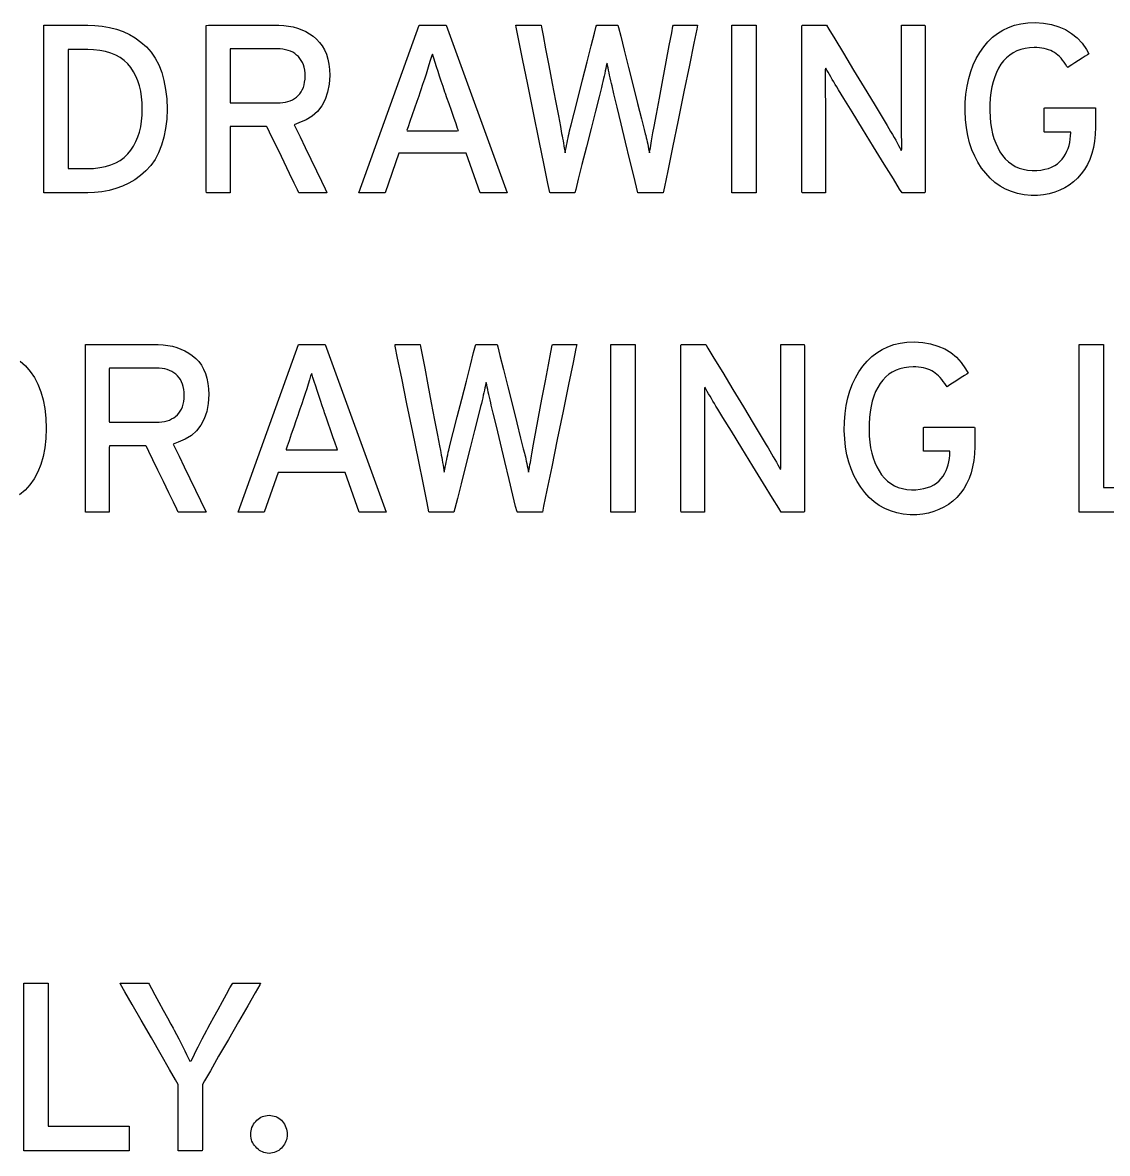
# Model space of a CAD drawing. Extents: x 1 to 47.7, y 0.2 to 33.5.
# Drawn here: x 11.88 to 13.578, y 23.699 to 25.469 of the extents above; entities that cross this region are included whole.
import ezdxf

# ---------------------------------------------------------------- set-up
doc = ezdxf.new("R2010")
doc.units = 0
doc.header["$MEASUREMENT"] = 0
doc.layers.add('6_0____DWG', color=7, linetype='CONTINUOUS')

msp = doc.modelspace()

# ---------------------------------------------------------------- linework, layer by layer
at = {"layer": '6_0____DWG'}
for points in [[(12.1061, 25.3339), (12.1054, 25.3182), (12.1037, 25.3035), (12.1011, 25.2898), (12.0974, 25.2772), (12.0928, 25.2656), (12.0872, 25.2551), (12.0806, 25.2456), (12.0729, 25.2371), (12.0645, 25.2298), (12.0555, 25.2233), (12.0462, 25.2178), (12.0363, 25.2131), (12.026, 25.2093), (12.0153, 25.2063), (12.0041, 25.2043), (11.9925, 25.2031), (11.9821, 25.2027), (11.9787, 25.2027), (11.971, 25.2027), (11.9605, 25.2027), (11.9484, 25.2027), (11.9363, 25.2027), (11.9254, 25.2027), (11.9173, 25.2027), (11.9131, 25.2027), (11.9129, 25.2081), (11.9129, 25.2309), (11.9129, 25.2669), (11.9129, 25.3107), (11.9129, 25.3572), (11.9129, 25.401), (11.9129, 25.437), (11.9129, 25.4598), (11.9131, 25.4651), (11.9173, 25.4651), (11.9254, 25.4651), (11.9363, 25.4651), (11.9484, 25.4651), (11.9605, 25.4651), (11.971, 25.4651), (11.9787, 25.4651), (11.9821, 25.4651), (11.9927, 25.4649), (12.0045, 25.4639), (12.0159, 25.4619), (12.0267, 25.4591), (12.0371, 25.4554), (12.047, 25.4508), (12.0563, 25.4453), (12.0652, 25.4389), (12.0736, 25.4316), (12.081, 25.4231), (12.0875, 25.4136), (12.0931, 25.403), (12.0976, 25.3913), (12.1012, 25.3786), (12.1038, 25.3648), (12.1054, 25.3499)], [(12.3606, 25.3867), (12.3596, 25.3728), (12.3572, 25.3602), (12.3533, 25.3489), (12.348, 25.3389), (12.3413, 25.3303), (12.3331, 25.323), (12.3235, 25.317), (12.3124, 25.3123), (12.3049, 25.3094), (12.3081, 25.3028), (12.3141, 25.2903), (12.3221, 25.2739), (12.331, 25.2555), (12.3398, 25.2373), (12.3476, 25.2211), (12.3534, 25.209), (12.3563, 25.2031), (12.3556, 25.2027), (12.3519, 25.2027), (12.3461, 25.2027), (12.339, 25.2027), (12.3314, 25.2027), (12.3241, 25.2027), (12.318, 25.2027), (12.3139, 25.2027), (12.3125, 25.2028), (12.3103, 25.2073), (12.3051, 25.2181), (12.2978, 25.2331), (12.2893, 25.2506), (12.2807, 25.2685), (12.2727, 25.2848), (12.2664, 25.2978), (12.2628, 25.3054), (12.2617, 25.3066), (12.2578, 25.3066), (12.2509, 25.3066), (12.242, 25.3066), (12.2321, 25.3066), (12.2224, 25.3066), (12.2139, 25.3066), (12.2077, 25.3066), (12.2048, 25.3066), (12.2047, 25.304), (12.2047, 25.2947), (12.2047, 25.2806), (12.2047, 25.2636), (12.2047, 25.2457), (12.2047, 25.2287), (12.2047, 25.2146), (12.2047, 25.2054), (12.2047, 25.2027), (12.2028, 25.2027), (12.1988, 25.2027), (12.1933, 25.2027), (12.187, 25.2027), (12.1806, 25.2027), (12.1748, 25.2027), (12.1702, 25.2027), (12.1677, 25.2027), (12.1674, 25.2058), (12.1674, 25.2249), (12.1674, 25.2577), (12.1674, 25.2991), (12.1674, 25.3443), (12.1674, 25.3884), (12.1674, 25.4264), (12.1674, 25.4536), (12.1674, 25.465), (12.1709, 25.4651), (12.1814, 25.4651), (12.1968, 25.4651), (12.2153, 25.4651), (12.2345, 25.4651), (12.2526, 25.4651), (12.2673, 25.4651), (12.2766, 25.4651), (12.281, 25.4651), (12.2888, 25.4647), (12.2963, 25.4638), (12.3034, 25.4625), (12.3103, 25.4606), (12.3168, 25.4582), (12.3231, 25.4553), (12.329, 25.4519), (12.3347, 25.448), (12.34, 25.4435), (12.3447, 25.4384), (12.3489, 25.4328), (12.3524, 25.4265), (12.3553, 25.4197), (12.3575, 25.4123), (12.3592, 25.4044), (12.3602, 25.3958)], [(12.8826, 25.2027), (12.8812, 25.2027), (12.8774, 25.2027), (12.8719, 25.2027), (12.8654, 25.2027), (12.8587, 25.2027), (12.8523, 25.2027), (12.8471, 25.2027), (12.8438, 25.2027), (12.8428, 25.203), (12.8408, 25.2115), (12.8364, 25.2295), (12.8305, 25.2541), (12.8237, 25.2822), (12.8168, 25.3108), (12.8105, 25.3371), (12.8055, 25.3578), (12.8026, 25.3702), (12.8016, 25.3741), (12.8006, 25.3784), (12.7996, 25.3827), (12.7987, 25.3868), (12.7979, 25.3908), (12.797, 25.3947), (12.7962, 25.3985), (12.7955, 25.4022), (12.7948, 25.4058), (12.7941, 25.4048), (12.7933, 25.4012), (12.7926, 25.3975), (12.7917, 25.3937), (12.7909, 25.3897), (12.79, 25.3857), (12.7891, 25.3816), (12.7882, 25.3773), (12.7872, 25.373), (12.7859, 25.3679), (12.7822, 25.3531), (12.7765, 25.3306), (12.7696, 25.3034), (12.7623, 25.2746), (12.7554, 25.2472), (12.7496, 25.224), (12.7456, 25.2082), (12.7442, 25.2027), (12.7426, 25.2027), (12.7388, 25.2027), (12.7333, 25.2027), (12.727, 25.2027), (12.7203, 25.2027), (12.7142, 25.2027), (12.7091, 25.2027), (12.7059, 25.2027), (12.705, 25.2034), (12.7022, 25.2174), (12.6964, 25.246), (12.6885, 25.2844), (12.6796, 25.3281), (12.6706, 25.3723), (12.6624, 25.4126), (12.656, 25.4441), (12.6523, 25.4624), (12.652, 25.4651), (12.6547, 25.4651), (12.6594, 25.4651), (12.6654, 25.4651), (12.6721, 25.4651), (12.6787, 25.4651), (12.6846, 25.4651), (12.689, 25.4651), (12.6913, 25.4651), (12.692, 25.4623), (12.6945, 25.4492), (12.6985, 25.4282), (12.7034, 25.4021), (12.7087, 25.374), (12.7139, 25.3468), (12.7184, 25.3233), (12.7216, 25.3065), (12.7229, 25.2994), (12.7236, 25.2959), (12.7243, 25.2921), (12.725, 25.2883), (12.7257, 25.2844), (12.7264, 25.2805), (12.727, 25.2765), (12.7277, 25.2725), (12.7283, 25.2685), (12.7289, 25.2653), (12.7297, 25.2693), (12.7305, 25.2732), (12.7313, 25.2771), (12.7321, 25.281), (12.7329, 25.2849), (12.7337, 25.2888), (12.7345, 25.2926), (12.7354, 25.2964), (12.7361, 25.2996), (12.7385, 25.309), (12.7432, 25.3275), (12.7494, 25.352), (12.7564, 25.3798), (12.7635, 25.4078), (12.7699, 25.4331), (12.7749, 25.4527), (12.7777, 25.4637), (12.7784, 25.4651), (12.7808, 25.4651), (12.7848, 25.4651), (12.79, 25.4651), (12.7957, 25.4651), (12.8013, 25.4651), (12.8062, 25.4651), (12.8099, 25.4651), (12.8117, 25.4651), (12.8126, 25.4618), (12.8161, 25.4479), (12.8216, 25.426), (12.8283, 25.3991), (12.8356, 25.3703), (12.8425, 25.3425), (12.8485, 25.3187), (12.8527, 25.302), (12.8544, 25.2953), (12.8552, 25.2923), (12.8559, 25.2891), (12.8567, 25.2858), (12.8574, 25.2824), (12.8582, 25.279), (12.8589, 25.2754), (12.8596, 25.2718), (12.8603, 25.2681), (12.861, 25.2655), (12.8617, 25.2695), (12.8624, 25.2734), (12.8631, 25.2771), (12.8637, 25.2807), (12.8643, 25.2842), (12.8649, 25.2875), (12.8654, 25.2907), (12.8659, 25.2938), (12.8663, 25.2965), (12.8682, 25.3067), (12.8718, 25.3259), (12.8766, 25.3512), (12.8819, 25.3796), (12.8873, 25.4081), (12.8921, 25.4336), (12.8958, 25.4533), (12.8978, 25.464), (12.8985, 25.4651), (12.9013, 25.4651), (12.9059, 25.4651), (12.9119, 25.4651), (12.9183, 25.4651), (12.9247, 25.4651), (12.9302, 25.4651), (12.9343, 25.4651), (12.9362, 25.4651), (12.935, 25.4592), (12.9305, 25.4369), (12.9235, 25.4026), (12.9149, 25.3609), (12.9058, 25.3163), (12.8971, 25.2736), (12.8897, 25.2373), (12.8845, 25.2122)], [(13.2563, 25.2027), (13.2526, 25.2087), (13.2428, 25.2248), (13.2286, 25.2478), (13.2119, 25.2749), (13.1945, 25.3031), (13.1784, 25.3294), (13.1652, 25.3507), (13.1569, 25.3642), (13.1543, 25.3685), (13.1518, 25.3726), (13.1494, 25.3766), (13.1471, 25.3805), (13.1449, 25.3843), (13.1428, 25.3879), (13.1407, 25.3915), (13.1387, 25.3949), (13.1368, 25.3982), (13.136, 25.396), (13.136, 25.3897), (13.136, 25.3832), (13.1361, 25.3765), (13.1361, 25.3696), (13.1362, 25.3625), (13.1362, 25.3551), (13.1363, 25.3476), (13.1364, 25.3399), (13.1364, 25.3351), (13.1364, 25.3229), (13.1364, 25.3045), (13.1364, 25.2824), (13.1364, 25.2591), (13.1364, 25.237), (13.1364, 25.2186), (13.1364, 25.2064), (13.1364, 25.2027), (13.1346, 25.2027), (13.1308, 25.2027), (13.1254, 25.2027), (13.1193, 25.2027), (13.113, 25.2027), (13.1072, 25.2027), (13.1026, 25.2027), (13.0999, 25.2027), (13.0994, 25.2046), (13.0994, 25.2216), (13.0994, 25.2525), (13.0994, 25.2926), (13.0994, 25.3372), (13.0994, 25.3814), (13.0994, 25.4204), (13.0994, 25.4497), (13.0994, 25.4643), (13.1002, 25.4651), (13.1033, 25.4651), (13.1084, 25.4651), (13.1146, 25.4651), (13.1212, 25.4651), (13.1276, 25.4651), (13.1331, 25.4651), (13.1368, 25.4651), (13.1383, 25.4651), (13.1418, 25.4593), (13.1512, 25.4437), (13.1647, 25.4213), (13.1806, 25.3949), (13.1972, 25.3675), (13.2126, 25.3419), (13.2251, 25.3211), (13.233, 25.308), (13.2357, 25.3036), (13.2385, 25.2987), (13.2413, 25.294), (13.2439, 25.2894), (13.2464, 25.2851), (13.2487, 25.2809), (13.251, 25.2769), (13.2531, 25.273), (13.2552, 25.2693), (13.2559, 25.2714), (13.2559, 25.2779), (13.2558, 25.2846), (13.2557, 25.2915), (13.2557, 25.2985), (13.2557, 25.3058), (13.2556, 25.3132), (13.2556, 25.3208), (13.2556, 25.3286), (13.2556, 25.3334), (13.2556, 25.3455), (13.2556, 25.3638), (13.2556, 25.3858), (13.2556, 25.409), (13.2556, 25.431), (13.2556, 25.4493), (13.2556, 25.4615), (13.2556, 25.4651), (13.2574, 25.4651), (13.2612, 25.4651), (13.2666, 25.4651), (13.2727, 25.4651), (13.279, 25.4651), (13.2848, 25.4651), (13.2894, 25.4651), (13.2921, 25.4651), (13.2926, 25.4633), (13.2926, 25.4463), (13.2926, 25.4154), (13.2926, 25.3752), (13.2926, 25.3307), (13.2926, 25.2865), (13.2926, 25.2474), (13.2926, 25.2182), (13.2926, 25.2036), (13.2919, 25.2027), (13.2889, 25.2027), (13.2842, 25.2027), (13.2784, 25.2027), (13.2722, 25.2027), (13.2663, 25.2027), (13.2612, 25.2027), (13.2576, 25.2027)], [(13.5592, 25.3054), (13.5588, 25.2942), (13.5577, 25.2835), (13.5559, 25.2735), (13.5534, 25.2641), (13.5503, 25.2552), (13.5465, 25.247), (13.542, 25.2394), (13.5369, 25.2323), (13.5311, 25.2259), (13.5248, 25.22), (13.518, 25.2149), (13.5109, 25.2104), (13.5033, 25.2067), (13.4952, 25.2036), (13.4868, 25.2013), (13.4779, 25.1997), (13.4685, 25.1987), (13.4583, 25.1987), (13.4474, 25.1997), (13.4372, 25.2017), (13.4275, 25.2046), (13.4183, 25.2085), (13.4097, 25.2132), (13.4017, 25.219), (13.3942, 25.2256), (13.3873, 25.2333), (13.3808, 25.2416), (13.375, 25.2506), (13.37, 25.2601), (13.3656, 25.2703), (13.362, 25.2812), (13.3592, 25.2926), (13.3571, 25.3047), (13.3557, 25.3174), (13.3551, 25.3308), (13.3553, 25.3444), (13.3563, 25.3574), (13.3581, 25.3698), (13.3606, 25.3816), (13.3638, 25.3928), (13.3678, 25.4034), (13.3725, 25.4133), (13.378, 25.4227), (13.3842, 25.4314), (13.3908, 25.4393), (13.3981, 25.4464), (13.4058, 25.4524), (13.4141, 25.4576), (13.423, 25.4618), (13.4325, 25.4651), (13.4425, 25.4674), (13.453, 25.4689), (13.4645, 25.4693), (13.4778, 25.4684), (13.4902, 25.4663), (13.5017, 25.4629), (13.5122, 25.4583), (13.5218, 25.4525), (13.5304, 25.4454), (13.5381, 25.437), (13.5449, 25.4274), (13.5488, 25.4202), (13.5468, 25.419), (13.5431, 25.4166), (13.5382, 25.4134), (13.5326, 25.4099), (13.527, 25.4063), (13.522, 25.403), (13.518, 25.4005), (13.5158, 25.3991), (13.5144, 25.4008), (13.5122, 25.4043), (13.5099, 25.4075), (13.5076, 25.4105), (13.5052, 25.4134), (13.5027, 25.416), (13.5002, 25.4183), (13.4975, 25.4205), (13.4949, 25.4225), (13.492, 25.4241), (13.489, 25.4255), (13.4858, 25.4267), (13.4824, 25.4278), (13.4789, 25.4286), (13.4751, 25.4293), (13.4712, 25.4298), (13.4672, 25.4301), (13.4629, 25.4302), (13.4558, 25.4298), (13.4488, 25.4289), (13.4422, 25.4272), (13.436, 25.425), (13.4302, 25.4221), (13.4249, 25.4186), (13.4199, 25.4144), (13.4153, 25.4096), (13.4112, 25.4041), (13.4074, 25.398), (13.4041, 25.3914), (13.4013, 25.3842), (13.3989, 25.3766), (13.397, 25.3685), (13.3955, 25.3599), (13.3945, 25.3508), (13.3939, 25.3412), (13.3938, 25.3312), (13.3942, 25.3215), (13.395, 25.3123), (13.3963, 25.3035), (13.398, 25.2953), (13.4002, 25.2876), (13.4029, 25.2803), (13.406, 25.2735), (13.4095, 25.2672), (13.4135, 25.2613), (13.4179, 25.256), (13.4227, 25.2514), (13.4279, 25.2474), (13.4335, 25.2441), (13.4395, 25.2415), (13.446, 25.2396), (13.4528, 25.2383), (13.46, 25.2377), (13.4671, 25.2379), (13.4736, 25.2385), (13.4797, 25.2396), (13.4853, 25.2411), (13.4905, 25.2431), (13.4952, 25.2455), (13.4995, 25.2483), (13.5034, 25.2516), (13.5068, 25.2553), (13.5097, 25.2593), (13.5122, 25.2635), (13.5144, 25.2678), (13.5162, 25.2723), (13.5177, 25.2769), (13.5189, 25.2817), (13.5197, 25.2867), (13.5202, 25.2918), (13.5204, 25.2969), (13.5204, 25.2969), (13.5204, 25.297), (13.5204, 25.2972), (13.5204, 25.2974), (13.5204, 25.2975), (13.5204, 25.2977), (13.5204, 25.2979), (13.5204, 25.298), (13.5203, 25.298), (13.5182, 25.298), (13.5137, 25.298), (13.5077, 25.298), (13.5008, 25.298), (13.4938, 25.298), (13.4874, 25.298), (13.4823, 25.298), (13.4794, 25.298), (13.4789, 25.2982), (13.4789, 25.3006), (13.4789, 25.305), (13.4789, 25.3107), (13.4789, 25.317), (13.4789, 25.3233), (13.4789, 25.3289), (13.4789, 25.3332), (13.4789, 25.3355), (13.48, 25.3357), (13.486, 25.3357), (13.4959, 25.3357), (13.5084, 25.3357), (13.5219, 25.3357), (13.5352, 25.3357), (13.5467, 25.3357), (13.5552, 25.3357), (13.5591, 25.3357), (13.5592, 25.3349), (13.5592, 25.3324), (13.5592, 25.3284), (13.5592, 25.3236), (13.5592, 25.3185), (13.5592, 25.3136), (13.5592, 25.3094), (13.5592, 25.3065)], [(12.0673, 25.3339), (12.067, 25.3437), (12.0662, 25.3531), (12.0648, 25.3619), (12.0628, 25.3703), (12.0603, 25.3781), (12.0573, 25.3855), (12.0537, 25.3924), (12.0495, 25.3988), (12.0447, 25.4047), (12.0391, 25.41), (12.0328, 25.4145), (12.0259, 25.4184), (12.0182, 25.4215), (12.0099, 25.424), (12.0008, 25.4257), (11.9911, 25.4267), (11.9821, 25.4271), (11.9806, 25.4271), (11.9771, 25.4271), (11.9724, 25.4271), (11.967, 25.4271), (11.9615, 25.4271), (11.9566, 25.4271), (11.9529, 25.4271), (11.9511, 25.4271), (11.951, 25.4233), (11.951, 25.4071), (11.951, 25.3816), (11.951, 25.3504), (11.951, 25.3174), (11.951, 25.2863), (11.951, 25.2608), (11.951, 25.2446), (11.9511, 25.2408), (11.9529, 25.2408), (11.9566, 25.2408), (11.9615, 25.2408), (11.967, 25.2408), (11.9724, 25.2408), (11.9771, 25.2408), (11.9806, 25.2408), (11.9821, 25.2408), (11.9911, 25.2411), (12.0008, 25.2422), (12.0099, 25.244), (12.0182, 25.2465), (12.0259, 25.2497), (12.0328, 25.2536), (12.0391, 25.2583), (12.0447, 25.2636), (12.0495, 25.2696), (12.0537, 25.276), (12.0573, 25.2829), (12.0603, 25.2902), (12.0628, 25.298), (12.0648, 25.3063), (12.0662, 25.315), (12.067, 25.3243)], [(12.3221, 25.3856), (12.3219, 25.3904), (12.3214, 25.395), (12.3205, 25.3993), (12.3193, 25.4032), (12.3179, 25.4069), (12.3161, 25.4102), (12.314, 25.4133), (12.3116, 25.4161), (12.3088, 25.4186), (12.3058, 25.4209), (12.3026, 25.4228), (12.2991, 25.4245), (12.2954, 25.4259), (12.2915, 25.4269), (12.2873, 25.4276), (12.2829, 25.4281), (12.2788, 25.4282), (12.2752, 25.4282), (12.2669, 25.4282), (12.2556, 25.4282), (12.2428, 25.4282), (12.2298, 25.4282), (12.2181, 25.4282), (12.2094, 25.4282), (12.205, 25.4282), (12.2047, 25.4264), (12.2047, 25.4191), (12.2047, 25.4075), (12.2047, 25.3933), (12.2047, 25.3784), (12.2047, 25.3642), (12.2047, 25.3526), (12.2047, 25.3453), (12.205, 25.3435), (12.2094, 25.3435), (12.2181, 25.3435), (12.2298, 25.3435), (12.2428, 25.3435), (12.2556, 25.3435), (12.2669, 25.3435), (12.2752, 25.3435), (12.2788, 25.3435), (12.2828, 25.3436), (12.2872, 25.344), (12.2913, 25.3447), (12.2952, 25.3457), (12.2989, 25.347), (12.3023, 25.3486), (12.3055, 25.3505), (12.3085, 25.3526), (12.3112, 25.3551), (12.3137, 25.3578), (12.3159, 25.3608), (12.3177, 25.3642), (12.3193, 25.3678), (12.3205, 25.3718), (12.3213, 25.3761), (12.3219, 25.3807)], [(12.5409, 25.3606), (12.538, 25.3692), (12.5352, 25.3775), (12.5326, 25.3854), (12.5301, 25.393), (12.5277, 25.4002), (12.5255, 25.4071), (12.5235, 25.4136), (12.5215, 25.4198), (12.5198, 25.4162), (12.5179, 25.4099), (12.5159, 25.4031), (12.5137, 25.396), (12.5113, 25.3885), (12.5087, 25.3807), (12.506, 25.3724), (12.5031, 25.3638), (12.5016, 25.3593), (12.4999, 25.3542), (12.497, 25.3459), (12.4934, 25.3356), (12.4896, 25.3247), (12.486, 25.3144), (12.4831, 25.3061), (12.4814, 25.3011), (12.4816, 25.3001), (12.4873, 25.3001), (12.4978, 25.3001), (12.5113, 25.3001), (12.526, 25.3001), (12.5401, 25.3001), (12.552, 25.3001), (12.5598, 25.3001), (12.562, 25.3002), (12.5608, 25.3036), (12.5583, 25.3109), (12.5549, 25.3206), (12.5511, 25.3315), (12.5473, 25.3422), (12.5441, 25.3515), (12.5418, 25.3581)], [(13.37, 24.8054), (13.3696, 24.7942), (13.3685, 24.7835), (13.3667, 24.7735), (13.3643, 24.7641), (13.3612, 24.7552), (13.3574, 24.747), (13.3529, 24.7394), (13.3477, 24.7323), (13.3419, 24.7259), (13.3356, 24.72), (13.3289, 24.7149), (13.3217, 24.7104), (13.3141, 24.7067), (13.3061, 24.7036), (13.2976, 24.7013), (13.2887, 24.6997), (13.2794, 24.6987), (13.2691, 24.6987), (13.2583, 24.6997), (13.248, 24.7017), (13.2383, 24.7046), (13.2292, 24.7085), (13.2206, 24.7132), (13.2125, 24.719), (13.2051, 24.7256), (13.1981, 24.7333), (13.1917, 24.7416), (13.1859, 24.7506), (13.1808, 24.7601), (13.1765, 24.7703), (13.1729, 24.7812), (13.17, 24.7926), (13.1679, 24.8047), (13.1666, 24.8174), (13.1659, 24.8308), (13.1662, 24.8444), (13.1672, 24.8574), (13.169, 24.8698), (13.1714, 24.8816), (13.1747, 24.8928), (13.1787, 24.9034), (13.1834, 24.9133), (13.1888, 24.9227), (13.195, 24.9314), (13.2017, 24.9393), (13.2089, 24.9464), (13.2167, 24.9524), (13.225, 24.9576), (13.2339, 24.9618), (13.2433, 24.9651), (13.2533, 24.9674), (13.2639, 24.9689), (13.2754, 24.9693), (13.2887, 24.9684), (13.3011, 24.9663), (13.3125, 24.9629), (13.3231, 24.9583), (13.3326, 24.9525), (13.3413, 24.9454), (13.349, 24.937), (13.3558, 24.9274), (13.3596, 24.9202), (13.3577, 24.919), (13.354, 24.9166), (13.349, 24.9134), (13.3435, 24.9099), (13.3379, 24.9063), (13.3328, 24.903), (13.3289, 24.9005), (13.3267, 24.8991), (13.3253, 24.9008), (13.3231, 24.9043), (13.3208, 24.9075), (13.3185, 24.9105), (13.316, 24.9134), (13.3136, 24.916), (13.311, 24.9183), (13.3084, 24.9205), (13.3057, 24.9225), (13.3029, 24.9241), (13.2998, 24.9255), (13.2966, 24.9267), (13.2933, 24.9278), (13.2897, 24.9286), (13.286, 24.9293), (13.2821, 24.9298), (13.278, 24.9301), (13.2738, 24.9302), (13.2667, 24.9298), (13.2597, 24.9289), (13.2531, 24.9272), (13.2469, 24.925), (13.2411, 24.9221), (13.2357, 24.9186), (13.2308, 24.9144), (13.2262, 24.9096), (13.222, 24.9041), (13.2183, 24.898), (13.215, 24.8914), (13.2121, 24.8842), (13.2098, 24.8766), (13.2078, 24.8685), (13.2064, 24.8599), (13.2054, 24.8508), (13.2048, 24.8412), (13.2047, 24.8312), (13.2051, 24.8215), (13.2059, 24.8123), (13.2072, 24.8035), (13.2089, 24.7953), (13.2111, 24.7876), (13.2137, 24.7803), (13.2168, 24.7735), (13.2204, 24.7672), (13.2244, 24.7613), (13.2288, 24.756), (13.2336, 24.7514), (13.2388, 24.7474), (13.2444, 24.7441), (13.2504, 24.7415), (13.2568, 24.7396), (13.2636, 24.7383), (13.2709, 24.7377), (13.278, 24.7379), (13.2845, 24.7385), (13.2905, 24.7396), (13.2961, 24.7411), (13.3013, 24.7431), (13.3061, 24.7455), (13.3104, 24.7483), (13.3142, 24.7516), (13.3177, 24.7553), (13.3205, 24.7593), (13.3231, 24.7635), (13.3252, 24.7678), (13.3271, 24.7723), (13.3286, 24.7769), (13.3298, 24.7817), (13.3306, 24.7867), (13.3311, 24.7918), (13.3312, 24.7969), (13.3312, 24.7969), (13.3312, 24.797), (13.3312, 24.7972), (13.3312, 24.7974), (13.3312, 24.7975), (13.3312, 24.7977), (13.3312, 24.7979), (13.3312, 24.798), (13.3312, 24.798), (13.329, 24.798), (13.3246, 24.798), (13.3185, 24.798), (13.3117, 24.798), (13.3047, 24.798), (13.2983, 24.798), (13.2932, 24.798), (13.2902, 24.798), (13.2897, 24.7982), (13.2897, 24.8006), (13.2897, 24.805), (13.2897, 24.8107), (13.2897, 24.817), (13.2897, 24.8233), (13.2897, 24.8289), (13.2897, 24.8332), (13.2897, 24.8355), (13.2908, 24.8357), (13.2969, 24.8357), (13.3068, 24.8357), (13.3192, 24.8357), (13.3328, 24.8357), (13.3461, 24.8357), (13.3576, 24.8357), (13.366, 24.8357), (13.3699, 24.8357), (13.37, 24.8349), (13.37, 24.8324), (13.37, 24.8284), (13.37, 24.8236), (13.37, 24.8185), (13.37, 24.8136), (13.37, 24.8094), (13.37, 24.8065)], [(12.1714, 24.8867), (12.1705, 24.8728), (12.168, 24.8602), (12.1642, 24.8489), (12.1589, 24.8389), (12.1521, 24.8303), (12.144, 24.823), (12.1343, 24.817), (12.1233, 24.8123), (12.1157, 24.8094), (12.1189, 24.8028), (12.125, 24.7903), (12.1329, 24.7739), (12.1418, 24.7555), (12.1506, 24.7373), (12.1585, 24.7211), (12.1643, 24.709), (12.1672, 24.7031), (12.1665, 24.7027), (12.1628, 24.7027), (12.157, 24.7027), (12.1499, 24.7027), (12.1423, 24.7027), (12.135, 24.7027), (12.1289, 24.7027), (12.1247, 24.7027), (12.1234, 24.7028), (12.1212, 24.7073), (12.116, 24.7181), (12.1087, 24.7331), (12.1002, 24.7506), (12.0915, 24.7685), (12.0836, 24.7848), (12.0773, 24.7978), (12.0736, 24.8054), (12.0726, 24.8066), (12.0687, 24.8066), (12.0618, 24.8066), (12.0528, 24.8066), (12.043, 24.8066), (12.0332, 24.8066), (12.0247, 24.8066), (12.0185, 24.8066), (12.0157, 24.8066), (12.0156, 24.804), (12.0156, 24.7947), (12.0156, 24.7806), (12.0156, 24.7636), (12.0156, 24.7457), (12.0156, 24.7287), (12.0156, 24.7146), (12.0156, 24.7054), (12.0155, 24.7027), (12.0137, 24.7027), (12.0097, 24.7027), (12.0041, 24.7027), (11.9978, 24.7027), (11.9914, 24.7027), (11.9856, 24.7027), (11.9811, 24.7027), (11.9786, 24.7027), (11.9783, 24.7058), (11.9783, 24.7249), (11.9783, 24.7577), (11.9783, 24.7991), (11.9783, 24.8443), (11.9783, 24.8884), (11.9783, 24.9264), (11.9783, 24.9536), (11.9783, 24.965), (11.9817, 24.9651), (11.9922, 24.9651), (12.0077, 24.9651), (12.0261, 24.9651), (12.0454, 24.9651), (12.0634, 24.9651), (12.0781, 24.9651), (12.0875, 24.9651), (12.0919, 24.9651), (12.0997, 24.9647), (12.1071, 24.9638), (12.1143, 24.9625), (12.1212, 24.9606), (12.1277, 24.9582), (12.1339, 24.9553), (12.1399, 24.9519), (12.1455, 24.948), (12.1508, 24.9435), (12.1556, 24.9384), (12.1597, 24.9328), (12.1632, 24.9265), (12.1661, 24.9197), (12.1684, 24.9123), (12.17, 24.9044), (12.171, 24.8958)], [(12.6935, 24.7027), (12.692, 24.7027), (12.6882, 24.7027), (12.6827, 24.7027), (12.6763, 24.7027), (12.6695, 24.7027), (12.6632, 24.7027), (12.658, 24.7027), (12.6546, 24.7027), (12.6537, 24.703), (12.6516, 24.7115), (12.6473, 24.7295), (12.6414, 24.7541), (12.6346, 24.7822), (12.6277, 24.8108), (12.6214, 24.8371), (12.6164, 24.8578), (12.6134, 24.8702), (12.6125, 24.8741), (12.6115, 24.8784), (12.6105, 24.8827), (12.6096, 24.8868), (12.6087, 24.8908), (12.6079, 24.8947), (12.6071, 24.8985), (12.6063, 24.9022), (12.6056, 24.9058), (12.6049, 24.9048), (12.6042, 24.9012), (12.6034, 24.8975), (12.6026, 24.8937), (12.6018, 24.8897), (12.6009, 24.8857), (12.6, 24.8816), (12.599, 24.8773), (12.598, 24.873), (12.5968, 24.8679), (12.593, 24.8531), (12.5873, 24.8306), (12.5805, 24.8034), (12.5732, 24.7746), (12.5663, 24.7472), (12.5604, 24.724), (12.5564, 24.7082), (12.555, 24.7027), (12.5535, 24.7027), (12.5497, 24.7027), (12.5442, 24.7027), (12.5378, 24.7027), (12.5312, 24.7027), (12.525, 24.7027), (12.52, 24.7027), (12.5168, 24.7027), (12.5159, 24.7034), (12.513, 24.7174), (12.5072, 24.746), (12.4994, 24.7844), (12.4905, 24.8281), (12.4815, 24.8723), (12.4733, 24.9126), (12.4668, 24.9441), (12.4631, 24.9624), (12.4629, 24.9651), (12.4655, 24.9651), (12.4702, 24.9651), (12.4763, 24.9651), (12.483, 24.9651), (12.4896, 24.9651), (12.4955, 24.9651), (12.4999, 24.9651), (12.5022, 24.9651), (12.5028, 24.9623), (12.5053, 24.9492), (12.5093, 24.9282), (12.5143, 24.9021), (12.5196, 24.874), (12.5248, 24.8468), (12.5292, 24.8233), (12.5324, 24.8065), (12.5338, 24.7994), (12.5345, 24.7959), (12.5352, 24.7921), (12.5359, 24.7883), (12.5366, 24.7844), (12.5372, 24.7805), (12.5379, 24.7765), (12.5385, 24.7725), (12.5391, 24.7685), (12.5397, 24.7653), (12.5405, 24.7693), (12.5413, 24.7732), (12.5421, 24.7771), (12.5429, 24.781), (12.5438, 24.7849), (12.5446, 24.7888), (12.5454, 24.7926), (12.5462, 24.7964), (12.547, 24.7996), (12.5493, 24.809), (12.554, 24.8275), (12.5603, 24.852), (12.5673, 24.8798), (12.5744, 24.9078), (12.5808, 24.9331), (12.5858, 24.9527), (12.5886, 24.9637), (12.5893, 24.9651), (12.5916, 24.9651), (12.5957, 24.9651), (12.6008, 24.9651), (12.6065, 24.9651), (12.6121, 24.9651), (12.6171, 24.9651), (12.6207, 24.9651), (12.6225, 24.9651), (12.6235, 24.9618), (12.627, 24.9479), (12.6324, 24.926), (12.6392, 24.8991), (12.6464, 24.8703), (12.6534, 24.8425), (12.6594, 24.8187), (12.6636, 24.802), (12.6653, 24.7953), (12.666, 24.7923), (12.6668, 24.7891), (12.6675, 24.7858), (12.6683, 24.7824), (12.669, 24.779), (12.6697, 24.7754), (12.6704, 24.7718), (12.6711, 24.7681), (12.6718, 24.7655), (12.6726, 24.7695), (12.6733, 24.7734), (12.674, 24.7771), (12.6746, 24.7807), (12.6752, 24.7842), (12.6757, 24.7875), (12.6763, 24.7907), (12.6767, 24.7938), (12.6772, 24.7965), (12.6791, 24.8067), (12.6827, 24.8259), (12.6874, 24.8512), (12.6928, 24.8796), (12.6981, 24.9081), (12.7029, 24.9336), (12.7066, 24.9533), (12.7086, 24.964), (12.7093, 24.9651), (12.7121, 24.9651), (12.7168, 24.9651), (12.7227, 24.9651), (12.7292, 24.9651), (12.7355, 24.9651), (12.7411, 24.9651), (12.7451, 24.9651), (12.7471, 24.9651), (12.7459, 24.9592), (12.7414, 24.9369), (12.7343, 24.9026), (12.7258, 24.8609), (12.7167, 24.8163), (12.708, 24.7736), (12.7005, 24.7373), (12.6954, 24.7122)], [(13.0672, 24.7027), (13.0635, 24.7087), (13.0536, 24.7248), (13.0394, 24.7478), (13.0227, 24.7749), (13.0054, 24.8031), (12.9892, 24.8294), (12.9761, 24.8507), (12.9678, 24.8642), (12.9651, 24.8685), (12.9627, 24.8726), (12.9603, 24.8766), (12.958, 24.8805), (12.9558, 24.8843), (12.9536, 24.8879), (12.9515, 24.8915), (12.9496, 24.8949), (12.9477, 24.8982), (12.9469, 24.896), (12.9469, 24.8897), (12.9469, 24.8832), (12.9469, 24.8765), (12.947, 24.8696), (12.947, 24.8625), (12.9471, 24.8551), (12.9471, 24.8476), (12.9472, 24.8399), (12.9472, 24.8351), (12.9472, 24.8229), (12.9472, 24.8045), (12.9472, 24.7824), (12.9472, 24.7591), (12.9472, 24.737), (12.9472, 24.7186), (12.9472, 24.7064), (12.9472, 24.7027), (12.9455, 24.7027), (12.9416, 24.7027), (12.9363, 24.7027), (12.9301, 24.7027), (12.9238, 24.7027), (12.918, 24.7027), (12.9134, 24.7027), (12.9107, 24.7027), (12.9103, 24.7046), (12.9103, 24.7216), (12.9103, 24.7525), (12.9103, 24.7926), (12.9103, 24.8372), (12.9103, 24.8814), (12.9103, 24.9204), (12.9103, 24.9497), (12.9103, 24.9643), (12.911, 24.9651), (12.9142, 24.9651), (12.9192, 24.9651), (12.9254, 24.9651), (12.9321, 24.9651), (12.9385, 24.9651), (12.9439, 24.9651), (12.9477, 24.9651), (12.9491, 24.9651), (12.9526, 24.9593), (12.962, 24.9437), (12.9756, 24.9213), (12.9915, 24.8949), (13.008, 24.8675), (13.0234, 24.8419), (13.036, 24.8211), (13.0439, 24.808), (13.0466, 24.8036), (13.0494, 24.7987), (13.0521, 24.794), (13.0547, 24.7894), (13.0572, 24.7851), (13.0596, 24.7809), (13.0618, 24.7769), (13.064, 24.773), (13.066, 24.7693), (13.0668, 24.7714), (13.0667, 24.7779), (13.0666, 24.7846), (13.0666, 24.7915), (13.0665, 24.7985), (13.0665, 24.8058), (13.0665, 24.8132), (13.0665, 24.8208), (13.0665, 24.8286), (13.0665, 24.8334), (13.0665, 24.8455), (13.0665, 24.8638), (13.0665, 24.8858), (13.0665, 24.909), (13.0665, 24.931), (13.0665, 24.9493), (13.0665, 24.9615), (13.0665, 24.9651), (13.0682, 24.9651), (13.0721, 24.9651), (13.0774, 24.9651), (13.0836, 24.9651), (13.0899, 24.9651), (13.0957, 24.9651), (13.1002, 24.9651), (13.103, 24.9651), (13.1034, 24.9633), (13.1034, 24.9463), (13.1034, 24.9154), (13.1034, 24.8752), (13.1034, 24.8307), (13.1034, 24.7865), (13.1034, 24.7474), (13.1034, 24.7182), (13.1034, 24.7036), (13.1027, 24.7027), (13.0998, 24.7027), (13.0951, 24.7027), (13.0893, 24.7027), (13.0831, 24.7027), (13.0771, 24.7027), (13.072, 24.7027), (13.0685, 24.7027)], [(12.133, 24.8856), (12.1328, 24.8904), (12.1322, 24.895), (12.1314, 24.8993), (12.1302, 24.9032), (12.1287, 24.9069), (12.1269, 24.9102), (12.1248, 24.9133), (12.1224, 24.9161), (12.1197, 24.9186), (12.1167, 24.9209), (12.1135, 24.9228), (12.11, 24.9245), (12.1063, 24.9259), (12.1023, 24.9269), (12.0982, 24.9276), (12.0937, 24.9281), (12.0897, 24.9282), (12.086, 24.9282), (12.0778, 24.9282), (12.0665, 24.9282), (12.0536, 24.9282), (12.0406, 24.9282), (12.029, 24.9282), (12.0202, 24.9282), (12.0158, 24.9282), (12.0156, 24.9264), (12.0156, 24.9191), (12.0156, 24.9075), (12.0156, 24.8933), (12.0156, 24.8784), (12.0156, 24.8642), (12.0156, 24.8526), (12.0156, 24.8453), (12.0158, 24.8435), (12.0202, 24.8435), (12.029, 24.8435), (12.0406, 24.8435), (12.0536, 24.8435), (12.0665, 24.8435), (12.0778, 24.8435), (12.086, 24.8435), (12.0897, 24.8435), (12.0937, 24.8436), (12.098, 24.844), (12.1021, 24.8447), (12.106, 24.8457), (12.1097, 24.847), (12.1132, 24.8486), (12.1164, 24.8505), (12.1193, 24.8526), (12.1221, 24.8551), (12.1246, 24.8578), (12.1267, 24.8608), (12.1286, 24.8642), (12.1301, 24.8678), (12.1313, 24.8718), (12.1322, 24.8761), (12.1328, 24.8807)], [(12.3518, 24.8606), (12.3489, 24.8692), (12.3461, 24.8775), (12.3434, 24.8854), (12.3409, 24.893), (12.3386, 24.9002), (12.3364, 24.9071), (12.3343, 24.9136), (12.3324, 24.9198), (12.3306, 24.9162), (12.3288, 24.9099), (12.3267, 24.9031), (12.3245, 24.896), (12.3221, 24.8885), (12.3196, 24.8807), (12.3169, 24.8724), (12.314, 24.8638), (12.3125, 24.8593), (12.3107, 24.8542), (12.3078, 24.8459), (12.3042, 24.8356), (12.3004, 24.8247), (12.2969, 24.8144), (12.294, 24.8061), (12.2922, 24.8011), (12.2925, 24.8001), (12.2982, 24.8001), (12.3087, 24.8001), (12.3221, 24.8001), (12.3368, 24.8001), (12.351, 24.8001), (12.3629, 24.8001), (12.3707, 24.8001), (12.3728, 24.8002), (12.3716, 24.8036), (12.3691, 24.8109), (12.3657, 24.8206), (12.3619, 24.8315), (12.3582, 24.8422), (12.3549, 24.8515), (12.3526, 24.8581)], [(12.1614, 23.8065), (12.1614, 23.8026), (12.1614, 23.7923), (12.1614, 23.7776), (12.1614, 23.7603), (12.1614, 23.7424), (12.1614, 23.7258), (12.1614, 23.7125), (12.1614, 23.7044), (12.1612, 23.7027), (12.1588, 23.7027), (12.1544, 23.7027), (12.1485, 23.7027), (12.142, 23.7027), (12.1356, 23.7027), (12.1298, 23.7027), (12.1256, 23.7027), (12.1234, 23.7027), (12.1233, 23.7048), (12.1233, 23.7135), (12.1233, 23.7273), (12.1233, 23.7441), (12.1233, 23.762), (12.1233, 23.7792), (12.1233, 23.7936), (12.1233, 23.8034), (12.1233, 23.8066), (12.1193, 23.8135), (12.1099, 23.8299), (12.0967, 23.853), (12.0814, 23.8796), (12.0657, 23.9069), (12.0513, 23.9319), (12.0399, 23.9517), (12.0332, 23.9633), (12.0326, 23.9651), (12.0356, 23.9651), (12.041, 23.9651), (12.0479, 23.9651), (12.0556, 23.9651), (12.0631, 23.9651), (12.0698, 23.9651), (12.0746, 23.9651), (12.0768, 23.9651), (12.0779, 23.9633), (12.0814, 23.9569), (12.0867, 23.947), (12.0932, 23.9352), (12.1001, 23.9227), (12.1065, 23.9109), (12.1119, 23.901), (12.1154, 23.8946), (12.1171, 23.8915), (12.1207, 23.8845), (12.1242, 23.8778), (12.1275, 23.8714), (12.1307, 23.8652), (12.1337, 23.8592), (12.1365, 23.8536), (12.1391, 23.8481), (12.1416, 23.843), (12.1438, 23.8434), (12.1462, 23.8484), (12.1488, 23.8537), (12.1516, 23.8594), (12.1545, 23.8653), (12.1577, 23.8715), (12.161, 23.8779), (12.1646, 23.8847), (12.1683, 23.8917), (12.1699, 23.8946), (12.1737, 23.9015), (12.1792, 23.9116), (12.1858, 23.9236), (12.1927, 23.9362), (12.1991, 23.948), (12.2044, 23.9576), (12.2078, 23.9637), (12.2087, 23.9651), (12.2111, 23.9651), (12.2161, 23.9651), (12.2227, 23.9651), (12.2302, 23.9651), (12.2377, 23.9651), (12.2444, 23.9651), (12.2496, 23.9651), (12.2523, 23.9651), (12.2511, 23.9627), (12.2439, 23.9502), (12.2322, 23.9298), (12.2176, 23.9044), (12.2019, 23.877), (12.1867, 23.8506), (12.1738, 23.828), (12.1647, 23.8123)], [(12.2941, 23.7282), (12.2939, 23.7254), (12.2935, 23.7226), (12.2929, 23.72), (12.2921, 23.7175), (12.2911, 23.7152), (12.2898, 23.7129), (12.2884, 23.7107), (12.2867, 23.7087), (12.2849, 23.7067), (12.2829, 23.7049), (12.2808, 23.7033), (12.2785, 23.702), (12.2762, 23.7008), (12.2737, 23.6999), (12.2711, 23.6992), (12.2684, 23.6988), (12.2656, 23.6985), (12.2628, 23.6988), (12.2601, 23.6992), (12.2576, 23.6999), (12.2552, 23.7008), (12.2529, 23.702), (12.2507, 23.7033), (12.2486, 23.7049), (12.2466, 23.7067), (12.2447, 23.7087), (12.2429, 23.7107), (12.2413, 23.7129), (12.24, 23.7152), (12.2389, 23.7175), (12.2381, 23.72), (12.2375, 23.7226), (12.2371, 23.7254), (12.237, 23.7282), (12.2371, 23.7311), (12.2375, 23.734), (12.2381, 23.7367), (12.2389, 23.7393), (12.24, 23.7418), (12.2413, 23.7442), (12.2429, 23.7464), (12.2447, 23.7486), (12.2466, 23.7505), (12.2486, 23.7523), (12.2507, 23.7538), (12.2529, 23.7551), (12.2552, 23.7561), (12.2576, 23.757), (12.2601, 23.7576), (12.2628, 23.758), (12.2656, 23.7582), (12.2684, 23.758), (12.2711, 23.7576), (12.2737, 23.757), (12.2762, 23.7561), (12.2785, 23.7551), (12.2808, 23.7538), (12.2829, 23.7523), (12.2849, 23.7505), (12.2867, 23.7486), (12.2884, 23.7464), (12.2898, 23.7442), (12.2911, 23.7418), (12.2921, 23.7393), (12.2929, 23.7367), (12.2935, 23.734), (12.2939, 23.7311)]]:
    msp.add_lwpolyline(points, close=True, dxfattribs=at)
for points in [[(12.5961, 25.2027), (12.5741, 25.265), (12.469, 25.265), (12.4472, 25.2027), (12.4064, 25.2027), (12.5008, 25.4651), (12.5426, 25.4651), (12.6382, 25.2027), (12.5961, 25.2027)], [(12.9897, 25.2027), (12.9897, 25.4651), (13.0278, 25.4651), (13.0278, 25.2027), (12.9897, 25.2027)], [(12.4069, 24.7027), (12.3849, 24.765), (12.2798, 24.765), (12.258, 24.7027), (12.2172, 24.7027), (12.3117, 24.9651), (12.3534, 24.9651), (12.449, 24.7027), (12.4069, 24.7027)], [(12.8006, 24.7027), (12.8006, 24.9651), (12.8387, 24.9651), (12.8387, 24.7027), (12.8006, 24.7027)], [(13.5334, 24.7027), (13.5334, 24.9651), (13.5714, 24.9651), (13.5714, 24.7412), (13.6982, 24.7412), (13.6982, 24.7027), (13.5334, 24.7027)], [(11.8761, 24.9389), (11.8844, 24.9316), (11.8919, 24.9231), (11.8984, 24.9136), (11.9039, 24.903), (11.9084, 24.8913), (11.912, 24.8786), (11.9146, 24.8648), (11.9162, 24.8499), (11.9169, 24.8339), (11.9162, 24.8182), (11.9146, 24.8035), (11.9119, 24.7898), (11.9083, 24.7772), (11.9036, 24.7656), (11.898, 24.7551), (11.8914, 24.7456), (11.8838, 24.7371), (11.8753, 24.7298)], [(11.8818, 23.7027), (11.8818, 23.9651), (11.9198, 23.9651), (11.9198, 23.7412), (12.0466, 23.7412), (12.0466, 23.7027), (11.8818, 23.7027)]]:
    msp.add_lwpolyline(points, dxfattribs=at)

doc.saveas('drawing.dxf')
